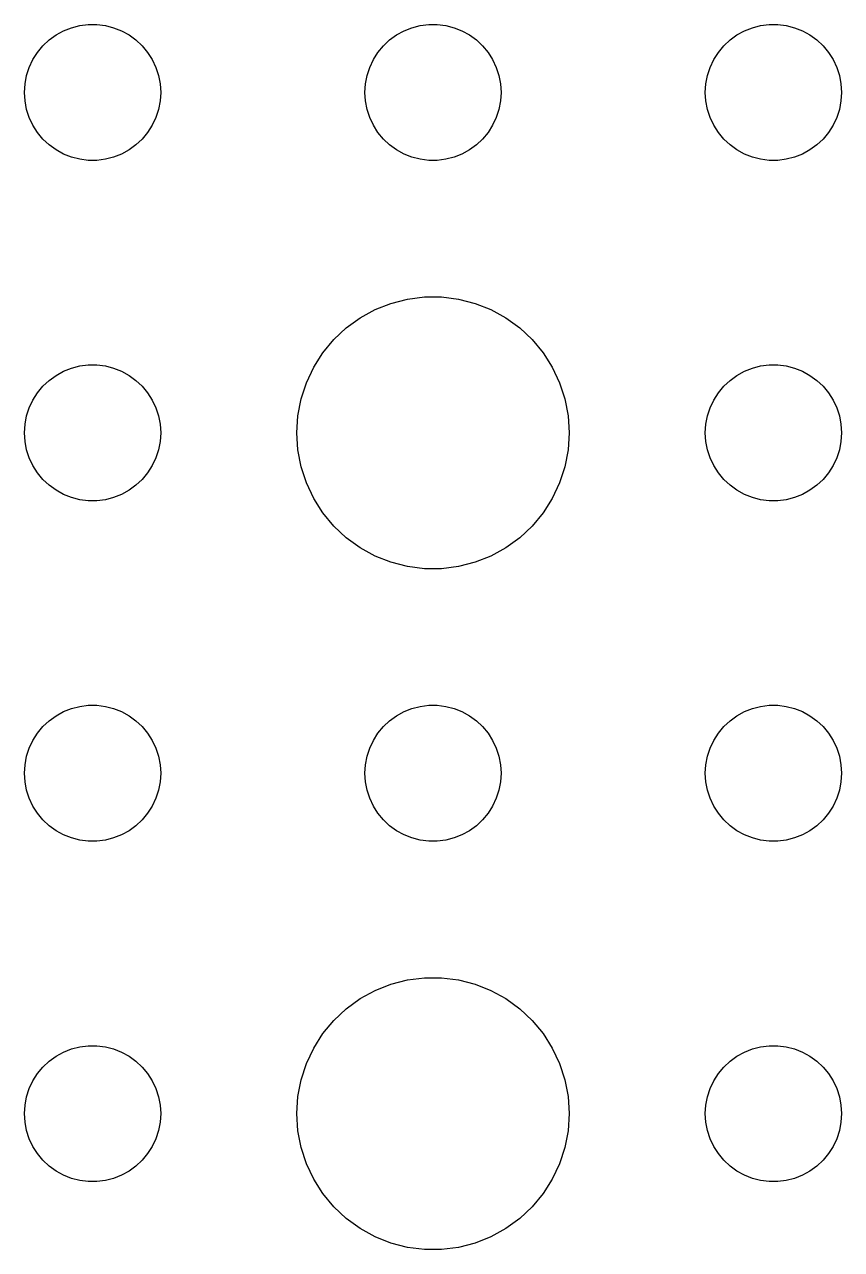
# Model space of a CAD drawing. Header units: metres. Extents: x -104 to 104, y -104 to 104.
# Drawn here: x -76.5 to -58.5, y -55.49 to -28.5 of the extents above; entities that cross this region are included whole.
import ezdxf

# ---------------------------------------------------------------- set-up
doc = ezdxf.new("R2010")
doc.units = ezdxf.units.M

msp = doc.modelspace()

# ---------------------------------------------------------------- linework, layer by layer
for p, q in [((-75.6387, -28.6427), (-75.4635, -28.5734)), ((-75.4635, -28.5734), (-75.2811, -28.5266)), ((-75.2811, -28.5266), (-75.0942, -28.503)), ((-75.0942, -28.503), (-74.9058, -28.503)), ((-74.9058, -28.503), (-74.7189, -28.5266)), ((-74.7189, -28.5266), (-74.5365, -28.5734)), ((-74.5365, -28.5734), (-74.3613, -28.6427)), ((-68.1387, -28.6427), (-67.9635, -28.5734)), ((-67.9635, -28.5734), (-67.7811, -28.5266)), ((-67.7811, -28.5266), (-67.5942, -28.503)), ((-67.5942, -28.503), (-67.4058, -28.503)), ((-67.4058, -28.503), (-67.2189, -28.5266)), ((-67.2189, -28.5266), (-67.0365, -28.5734)), ((-67.0365, -28.5734), (-66.8613, -28.6427)), ((-60.6387, -28.6427), (-60.4635, -28.5734)), ((-60.4635, -28.5734), (-60.2811, -28.5266)), ((-60.2811, -28.5266), (-60.0942, -28.503)), ((-60.0942, -28.503), (-59.9058, -28.503)), ((-59.9058, -28.503), (-59.7189, -28.5266)), ((-59.7189, -28.5266), (-59.5365, -28.5734)), ((-59.5365, -28.5734), (-59.3613, -28.6427)), ((-76.0934, -28.9732), (-75.9561, -28.8442)), ((-75.9561, -28.8442), (-75.8037, -28.7335)), ((-75.8037, -28.7335), (-75.6387, -28.6427)), ((-74.3613, -28.6427), (-74.1963, -28.7335)), ((-74.1963, -28.7335), (-74.0439, -28.8442)), ((-74.0439, -28.8442), (-73.9065, -28.9732)), ((-68.5934, -28.9732), (-68.4561, -28.8442)), ((-68.4561, -28.8442), (-68.3037, -28.7335)), ((-68.3037, -28.7335), (-68.1387, -28.6427)), ((-66.8613, -28.6427), (-66.6963, -28.7335)), ((-66.6963, -28.7335), (-66.5439, -28.8442)), ((-66.5439, -28.8442), (-66.4065, -28.9732)), ((-61.0934, -28.9732), (-60.9561, -28.8442)), ((-60.9561, -28.8442), (-60.8037, -28.7335)), ((-60.8037, -28.7335), (-60.6387, -28.6427)), ((-59.3613, -28.6427), (-59.1963, -28.7335)), ((-59.1963, -28.7335), (-59.0439, -28.8442)), ((-59.0439, -28.8442), (-58.9065, -28.9732)), ((-76.3145, -29.2774), (-76.2135, -29.1183)), ((-76.2135, -29.1183), (-76.0934, -28.9732)), ((-73.9065, -28.9732), (-73.7865, -29.1183)), ((-73.7865, -29.1183), (-73.6855, -29.2774)), ((-68.8145, -29.2774), (-68.7135, -29.1183)), ((-68.7135, -29.1183), (-68.5934, -28.9732)), ((-66.4065, -28.9732), (-66.2865, -29.1183)), ((-66.2865, -29.1183), (-66.1855, -29.2774)), ((-61.3145, -29.2774), (-61.2135, -29.1183)), ((-61.2135, -29.1183), (-61.0934, -28.9732)), ((-58.9065, -28.9732), (-58.7865, -29.1183)), ((-58.7865, -29.1183), (-58.6855, -29.2774)), ((-76.3947, -29.4478), (-76.3145, -29.2774)), ((-73.6855, -29.2774), (-73.6053, -29.4478)), ((-68.8947, -29.4478), (-68.8145, -29.2774)), ((-66.1855, -29.2774), (-66.1053, -29.4478)), ((-61.3947, -29.4478), (-61.3145, -29.2774)), ((-58.6855, -29.2774), (-58.6053, -29.4478)), ((-76.4882, -29.812), (-76.4529, -29.627)), ((-76.4529, -29.627), (-76.3947, -29.4478)), ((-73.6053, -29.4478), (-73.5471, -29.627)), ((-73.5471, -29.627), (-73.5118, -29.812)), ((-68.9882, -29.812), (-68.9529, -29.627)), ((-68.9529, -29.627), (-68.8947, -29.4478)), ((-66.1053, -29.4478), (-66.0471, -29.627)), ((-66.0471, -29.627), (-66.0118, -29.812)), ((-61.4882, -29.812), (-61.4529, -29.627)), ((-61.4529, -29.627), (-61.3947, -29.4478)), ((-58.6053, -29.4478), (-58.5471, -29.627)), ((-58.5471, -29.627), (-58.5118, -29.812)), ((-76.5, -30), (-76.4882, -29.812)), ((-73.5118, -29.812), (-73.5, -30)), ((-69, -30), (-68.9882, -29.812)), ((-66.0118, -29.812), (-66, -30)), ((-61.5, -30), (-61.4882, -29.812)), ((-58.5118, -29.812), (-58.5, -30)), ((-76.4882, -30.188), (-76.5, -30)), ((-76.4529, -30.373), (-76.4882, -30.188)), ((-73.5118, -30.188), (-73.5471, -30.373)), ((-73.5, -30), (-73.5118, -30.188)), ((-68.9882, -30.188), (-69, -30)), ((-68.9529, -30.373), (-68.9882, -30.188)), ((-66.0118, -30.188), (-66.0471, -30.373)), ((-66, -30), (-66.0118, -30.188)), ((-61.4882, -30.188), (-61.5, -30)), ((-61.4529, -30.373), (-61.4882, -30.188)), ((-58.5118, -30.188), (-58.5471, -30.373)), ((-58.5, -30), (-58.5118, -30.188)), ((-76.3947, -30.5522), (-76.4529, -30.373)), ((-73.5471, -30.373), (-73.6053, -30.5522)), ((-68.8947, -30.5522), (-68.9529, -30.373)), ((-66.0471, -30.373), (-66.1053, -30.5522)), ((-61.3947, -30.5522), (-61.4529, -30.373)), ((-58.5471, -30.373), (-58.6053, -30.5522)), ((-76.3145, -30.7226), (-76.3947, -30.5522)), ((-76.2135, -30.8817), (-76.3145, -30.7226)), ((-73.6855, -30.7226), (-73.7865, -30.8817)), ((-73.6053, -30.5522), (-73.6855, -30.7226)), ((-68.8145, -30.7226), (-68.8947, -30.5522)), ((-68.7135, -30.8817), (-68.8145, -30.7226)), ((-66.1855, -30.7226), (-66.2865, -30.8817)), ((-66.1053, -30.5522), (-66.1855, -30.7226)), ((-61.3145, -30.7226), (-61.3947, -30.5522)), ((-61.2135, -30.8817), (-61.3145, -30.7226)), ((-58.6855, -30.7226), (-58.7865, -30.8817)), ((-58.6053, -30.5522), (-58.6855, -30.7226)), ((-76.0934, -31.0268), (-76.2135, -30.8817)), ((-75.9561, -31.1558), (-76.0934, -31.0268)), ((-73.9065, -31.0268), (-74.0439, -31.1558)), ((-73.7865, -30.8817), (-73.9065, -31.0268)), ((-68.5934, -31.0268), (-68.7135, -30.8817)), ((-68.4561, -31.1558), (-68.5934, -31.0268)), ((-66.4065, -31.0268), (-66.5439, -31.1558)), ((-66.2865, -30.8817), (-66.4065, -31.0268)), ((-61.0934, -31.0268), (-61.2135, -30.8817)), ((-60.9561, -31.1558), (-61.0934, -31.0268)), ((-58.9065, -31.0268), (-59.0439, -31.1558)), ((-58.7865, -30.8817), (-58.9065, -31.0268)), ((-75.8037, -31.2665), (-75.9561, -31.1558)), ((-75.6387, -31.3572), (-75.8037, -31.2665)), ((-74.1963, -31.2665), (-74.3613, -31.3572)), ((-74.0439, -31.1558), (-74.1963, -31.2665)), ((-68.3037, -31.2665), (-68.4561, -31.1558)), ((-68.1387, -31.3572), (-68.3037, -31.2665)), ((-66.6963, -31.2665), (-66.8613, -31.3572)), ((-66.5439, -31.1558), (-66.6963, -31.2665)), ((-60.8037, -31.2665), (-60.9561, -31.1558)), ((-60.6387, -31.3572), (-60.8037, -31.2665)), ((-59.1963, -31.2665), (-59.3613, -31.3572)), ((-59.0439, -31.1558), (-59.1963, -31.2665)), ((-75.4635, -31.4266), (-75.6387, -31.3572)), ((-75.2811, -31.4734), (-75.4635, -31.4266)), ((-75.0942, -31.497), (-75.2811, -31.4734)), ((-74.9058, -31.497), (-75.0942, -31.497)), ((-74.7189, -31.4734), (-74.9058, -31.497)), ((-74.5365, -31.4266), (-74.7189, -31.4734)), ((-74.3613, -31.3572), (-74.5365, -31.4266)), ((-67.9635, -31.4266), (-68.1387, -31.3572)), ((-67.7811, -31.4734), (-67.9635, -31.4266)), ((-67.5942, -31.497), (-67.7811, -31.4734)), ((-67.4058, -31.497), (-67.5942, -31.497)), ((-67.2189, -31.4734), (-67.4058, -31.497)), ((-67.0365, -31.4266), (-67.2189, -31.4734)), ((-66.8613, -31.3572), (-67.0365, -31.4266)), ((-60.4635, -31.4266), (-60.6387, -31.3572)), ((-60.2811, -31.4734), (-60.4635, -31.4266)), ((-60.0942, -31.497), (-60.2811, -31.4734)), ((-59.9058, -31.497), (-60.0942, -31.497)), ((-59.7189, -31.4734), (-59.9058, -31.497)), ((-59.5365, -31.4266), (-59.7189, -31.4734)), ((-59.3613, -31.3572), (-59.5365, -31.4266)), ((-68.0621, -34.5531), (-67.6884, -34.5059)), ((-67.6884, -34.5059), (-67.3116, -34.5059)), ((-67.3116, -34.5059), (-66.9379, -34.5531)), ((-69.1075, -34.967), (-68.7773, -34.7855)), ((-68.7773, -34.7855), (-68.427, -34.6468)), ((-68.427, -34.6468), (-68.0621, -34.5531)), ((-66.9379, -34.5531), (-66.573, -34.6468)), ((-66.573, -34.6468), (-66.2227, -34.7855)), ((-66.2227, -34.7855), (-65.8925, -34.967)), ((-69.4123, -35.1885), (-69.1075, -34.967)), ((-65.8925, -34.967), (-65.5877, -35.1885)), ((-69.6869, -35.4464), (-69.4123, -35.1885)), ((-65.5877, -35.1885), (-65.3131, -35.4464)), ((-69.927, -35.7366), (-69.6869, -35.4464)), ((-65.3131, -35.4464), (-65.073, -35.7366)), ((-70.1289, -36.0547), (-69.927, -35.7366)), ((-65.073, -35.7366), (-64.8711, -36.0547)), ((-75.8037, -36.2335), (-75.6387, -36.1428)), ((-75.6387, -36.1428), (-75.4635, -36.0734)), ((-75.4635, -36.0734), (-75.2811, -36.0266)), ((-75.2811, -36.0266), (-75.0942, -36.003)), ((-75.0942, -36.003), (-74.9058, -36.003)), ((-74.9058, -36.003), (-74.7189, -36.0266)), ((-74.7189, -36.0266), (-74.5365, -36.0734)), ((-74.5365, -36.0734), (-74.3613, -36.1428)), ((-74.3613, -36.1428), (-74.1963, -36.2335)), ((-70.2893, -36.3956), (-70.1289, -36.0547)), ((-64.8711, -36.0547), (-64.7107, -36.3956)), ((-60.8037, -36.2335), (-60.6387, -36.1428)), ((-60.6387, -36.1428), (-60.4635, -36.0734)), ((-60.4635, -36.0734), (-60.2811, -36.0266)), ((-60.2811, -36.0266), (-60.0942, -36.003)), ((-60.0942, -36.003), (-59.9058, -36.003)), ((-59.9058, -36.003), (-59.7189, -36.0266)), ((-59.7189, -36.0266), (-59.5365, -36.0734)), ((-59.5365, -36.0734), (-59.3613, -36.1428)), ((-59.3613, -36.1428), (-59.1963, -36.2335)), ((-76.0934, -36.4732), (-75.9561, -36.3442)), ((-75.9561, -36.3442), (-75.8037, -36.2335)), ((-74.1963, -36.2335), (-74.0439, -36.3442)), ((-74.0439, -36.3442), (-73.9065, -36.4732)), ((-70.4057, -36.7539), (-70.2893, -36.3956)), ((-64.7107, -36.3956), (-64.5943, -36.7539)), ((-61.0934, -36.4732), (-60.9561, -36.3442)), ((-60.9561, -36.3442), (-60.8037, -36.2335)), ((-59.1963, -36.2335), (-59.0439, -36.3442)), ((-59.0439, -36.3442), (-58.9065, -36.4732)), ((-76.3145, -36.7774), (-76.2135, -36.6183)), ((-76.2135, -36.6183), (-76.0934, -36.4732)), ((-73.9065, -36.4732), (-73.7865, -36.6183)), ((-73.7865, -36.6183), (-73.6855, -36.7774)), ((-61.3145, -36.7774), (-61.2135, -36.6183)), ((-61.2135, -36.6183), (-61.0934, -36.4732)), ((-58.9065, -36.4732), (-58.7865, -36.6183)), ((-58.7865, -36.6183), (-58.6855, -36.7774)), ((-76.4529, -37.127), (-76.3947, -36.9478)), ((-76.3947, -36.9478), (-76.3145, -36.7774)), ((-73.6855, -36.7774), (-73.6053, -36.9478)), ((-73.6053, -36.9478), (-73.5471, -37.127)), ((-70.4763, -37.124), (-70.4057, -36.7539)), ((-64.5943, -36.7539), (-64.5237, -37.124)), ((-61.4529, -37.127), (-61.3947, -36.9478)), ((-61.3947, -36.9478), (-61.3145, -36.7774)), ((-58.6855, -36.7774), (-58.6053, -36.9478)), ((-58.6053, -36.9478), (-58.5471, -37.127)), ((-76.4882, -37.312), (-76.4529, -37.127)), ((-73.5471, -37.127), (-73.5118, -37.312)), ((-70.5, -37.5), (-70.4763, -37.124)), ((-64.5237, -37.124), (-64.5, -37.5)), ((-61.4882, -37.312), (-61.4529, -37.127)), ((-58.5471, -37.127), (-58.5118, -37.312)), ((-76.5, -37.5), (-76.4882, -37.312)), ((-76.4882, -37.688), (-76.5, -37.5)), ((-73.5118, -37.312), (-73.5, -37.5)), ((-73.5, -37.5), (-73.5118, -37.688)), ((-70.4763, -37.876), (-70.5, -37.5)), ((-64.5, -37.5), (-64.5237, -37.876)), ((-61.5, -37.5), (-61.4882, -37.312)), ((-61.4882, -37.688), (-61.5, -37.5)), ((-58.5118, -37.312), (-58.5, -37.5)), ((-58.5, -37.5), (-58.5118, -37.688)), ((-76.4529, -37.873), (-76.4882, -37.688)), ((-73.5118, -37.688), (-73.5471, -37.873)), ((-61.4529, -37.873), (-61.4882, -37.688)), ((-58.5118, -37.688), (-58.5471, -37.873)), ((-76.3947, -38.0522), (-76.4529, -37.873)), ((-76.3145, -38.2226), (-76.3947, -38.0522)), ((-73.6053, -38.0522), (-73.6855, -38.2226)), ((-73.5471, -37.873), (-73.6053, -38.0522)), ((-70.4057, -38.2461), (-70.4763, -37.876)), ((-64.5237, -37.876), (-64.5943, -38.2461)), ((-61.3947, -38.0522), (-61.4529, -37.873)), ((-61.3145, -38.2226), (-61.3947, -38.0522)), ((-58.6053, -38.0522), (-58.6855, -38.2226)), ((-58.5471, -37.873), (-58.6053, -38.0522)), ((-76.2135, -38.3817), (-76.3145, -38.2226)), ((-73.6855, -38.2226), (-73.7865, -38.3817)), ((-70.2893, -38.6044), (-70.4057, -38.2461)), ((-64.5943, -38.2461), (-64.7107, -38.6044)), ((-61.2135, -38.3817), (-61.3145, -38.2226)), ((-58.6855, -38.2226), (-58.7865, -38.3817)), ((-76.0934, -38.5268), (-76.2135, -38.3817)), ((-75.9561, -38.6558), (-76.0934, -38.5268)), ((-73.9065, -38.5268), (-74.0439, -38.6558)), ((-73.7865, -38.3817), (-73.9065, -38.5268)), ((-61.0934, -38.5268), (-61.2135, -38.3817)), ((-60.9561, -38.6558), (-61.0934, -38.5268)), ((-58.9065, -38.5268), (-59.0439, -38.6558)), ((-58.7865, -38.3817), (-58.9065, -38.5268)), ((-75.8037, -38.7665), (-75.9561, -38.6558)), ((-75.6387, -38.8572), (-75.8037, -38.7665)), ((-75.4635, -38.9266), (-75.6387, -38.8572)), ((-74.3613, -38.8572), (-74.5365, -38.9266)), ((-74.1963, -38.7665), (-74.3613, -38.8572)), ((-74.0439, -38.6558), (-74.1963, -38.7665)), ((-70.1289, -38.9453), (-70.2893, -38.6044)), ((-64.7107, -38.6044), (-64.8711, -38.9453)), ((-60.8037, -38.7665), (-60.9561, -38.6558)), ((-60.6387, -38.8572), (-60.8037, -38.7665)), ((-60.4635, -38.9266), (-60.6387, -38.8572)), ((-59.3613, -38.8572), (-59.5365, -38.9266)), ((-59.1963, -38.7665), (-59.3613, -38.8572)), ((-59.0439, -38.6558), (-59.1963, -38.7665)), ((-75.2811, -38.9734), (-75.4635, -38.9266)), ((-75.0942, -38.997), (-75.2811, -38.9734)), ((-74.9058, -38.997), (-75.0942, -38.997)), ((-74.7189, -38.9734), (-74.9058, -38.997)), ((-74.5365, -38.9266), (-74.7189, -38.9734)), ((-69.927, -39.2634), (-70.1289, -38.9453)), ((-64.8711, -38.9453), (-65.073, -39.2634)), ((-60.2811, -38.9734), (-60.4635, -38.9266)), ((-60.0942, -38.997), (-60.2811, -38.9734)), ((-59.9058, -38.997), (-60.0942, -38.997)), ((-59.7189, -38.9734), (-59.9058, -38.997)), ((-59.5365, -38.9266), (-59.7189, -38.9734)), ((-69.6869, -39.5536), (-69.927, -39.2634)), ((-65.073, -39.2634), (-65.3131, -39.5536)), ((-69.4123, -39.8115), (-69.6869, -39.5536)), ((-65.3131, -39.5536), (-65.5877, -39.8115)), ((-69.1075, -40.033), (-69.4123, -39.8115)), ((-65.5877, -39.8115), (-65.8925, -40.033)), ((-68.7773, -40.2145), (-69.1075, -40.033)), ((-68.427, -40.3532), (-68.7773, -40.2145)), ((-66.2227, -40.2145), (-66.573, -40.3532)), ((-65.8925, -40.033), (-66.2227, -40.2145)), ((-68.0621, -40.4469), (-68.427, -40.3532)), ((-67.6884, -40.4941), (-68.0621, -40.4469)), ((-66.9379, -40.4469), (-67.3116, -40.4941)), ((-66.573, -40.3532), (-66.9379, -40.4469)), ((-67.3116, -40.4941), (-67.6884, -40.4941)), ((-75.8037, -43.7335), (-75.6387, -43.6428)), ((-75.6387, -43.6428), (-75.4635, -43.5734)), ((-75.4635, -43.5734), (-75.2811, -43.5266)), ((-75.2811, -43.5266), (-75.0942, -43.503)), ((-75.0942, -43.503), (-74.9058, -43.503)), ((-74.9058, -43.503), (-74.7189, -43.5266)), ((-74.7189, -43.5266), (-74.5365, -43.5734)), ((-74.5365, -43.5734), (-74.3613, -43.6428)), ((-74.3613, -43.6428), (-74.1963, -43.7335)), ((-68.3037, -43.7335), (-68.1387, -43.6428)), ((-68.1387, -43.6428), (-67.9635, -43.5734)), ((-67.9635, -43.5734), (-67.7811, -43.5266)), ((-67.7811, -43.5266), (-67.5942, -43.503)), ((-67.5942, -43.503), (-67.4058, -43.503)), ((-67.4058, -43.503), (-67.2189, -43.5266)), ((-67.2189, -43.5266), (-67.0365, -43.5734)), ((-67.0365, -43.5734), (-66.8613, -43.6428)), ((-66.8613, -43.6428), (-66.6963, -43.7335)), ((-60.8037, -43.7335), (-60.6387, -43.6428)), ((-60.6387, -43.6428), (-60.4635, -43.5734)), ((-60.4635, -43.5734), (-60.2811, -43.5266)), ((-60.2811, -43.5266), (-60.0942, -43.503)), ((-60.0942, -43.503), (-59.9058, -43.503)), ((-59.9058, -43.503), (-59.7189, -43.5266)), ((-59.7189, -43.5266), (-59.5365, -43.5734)), ((-59.5365, -43.5734), (-59.3613, -43.6428)), ((-59.3613, -43.6428), (-59.1963, -43.7335)), ((-76.2135, -44.1183), (-76.0934, -43.9732)), ((-76.0934, -43.9732), (-75.9561, -43.8442)), ((-75.9561, -43.8442), (-75.8037, -43.7335)), ((-74.1963, -43.7335), (-74.0439, -43.8442)), ((-74.0439, -43.8442), (-73.9065, -43.9732)), ((-73.9065, -43.9732), (-73.7865, -44.1183)), ((-68.7135, -44.1183), (-68.5934, -43.9732)), ((-68.5934, -43.9732), (-68.4561, -43.8442)), ((-68.4561, -43.8442), (-68.3037, -43.7335)), ((-66.6963, -43.7335), (-66.5439, -43.8442)), ((-66.5439, -43.8442), (-66.4065, -43.9732)), ((-66.4065, -43.9732), (-66.2865, -44.1183)), ((-61.2135, -44.1183), (-61.0934, -43.9732)), ((-61.0934, -43.9732), (-60.9561, -43.8442)), ((-60.9561, -43.8442), (-60.8037, -43.7335)), ((-59.1963, -43.7335), (-59.0439, -43.8442)), ((-59.0439, -43.8442), (-58.9065, -43.9732)), ((-58.9065, -43.9732), (-58.7865, -44.1183)), ((-76.3145, -44.2774), (-76.2135, -44.1183)), ((-73.7865, -44.1183), (-73.6855, -44.2774)), ((-68.8145, -44.2774), (-68.7135, -44.1183)), ((-66.2865, -44.1183), (-66.1855, -44.2774)), ((-61.3145, -44.2774), (-61.2135, -44.1183)), ((-58.7865, -44.1183), (-58.6855, -44.2774)), ((-76.4529, -44.627), (-76.3947, -44.4478)), ((-76.3947, -44.4478), (-76.3145, -44.2774)), ((-73.6855, -44.2774), (-73.6053, -44.4478)), ((-73.6053, -44.4478), (-73.5471, -44.627)), ((-68.9529, -44.627), (-68.8947, -44.4478)), ((-68.8947, -44.4478), (-68.8145, -44.2774)), ((-66.1855, -44.2774), (-66.1053, -44.4478)), ((-66.1053, -44.4478), (-66.0471, -44.627)), ((-61.4529, -44.627), (-61.3947, -44.4478)), ((-61.3947, -44.4478), (-61.3145, -44.2774)), ((-58.6855, -44.2774), (-58.6053, -44.4478)), ((-58.6053, -44.4478), (-58.5471, -44.627)), ((-76.4882, -44.812), (-76.4529, -44.627)), ((-73.5471, -44.627), (-73.5118, -44.812)), ((-68.9882, -44.812), (-68.9529, -44.627)), ((-66.0471, -44.627), (-66.0118, -44.812)), ((-61.4882, -44.812), (-61.4529, -44.627)), ((-58.5471, -44.627), (-58.5118, -44.812)), ((-76.5, -45), (-76.4882, -44.812)), ((-76.4882, -45.188), (-76.5, -45)), ((-73.5118, -44.812), (-73.5, -45)), ((-73.5, -45), (-73.5118, -45.188)), ((-69, -45), (-68.9882, -44.812)), ((-68.9882, -45.188), (-69, -45)), ((-66.0118, -44.812), (-66, -45)), ((-66, -45), (-66.0118, -45.188)), ((-61.5, -45), (-61.4882, -44.812)), ((-61.4882, -45.188), (-61.5, -45)), ((-58.5118, -44.812), (-58.5, -45)), ((-58.5, -45), (-58.5118, -45.188)), ((-76.4529, -45.373), (-76.4882, -45.188)), ((-73.5118, -45.188), (-73.5471, -45.373)), ((-68.9529, -45.373), (-68.9882, -45.188)), ((-66.0118, -45.188), (-66.0471, -45.373)), ((-61.4529, -45.373), (-61.4882, -45.188)), ((-58.5118, -45.188), (-58.5471, -45.373)), ((-76.3947, -45.5522), (-76.4529, -45.373)), ((-76.3145, -45.7226), (-76.3947, -45.5522)), ((-73.6053, -45.5522), (-73.6855, -45.7226)), ((-73.5471, -45.373), (-73.6053, -45.5522)), ((-68.8947, -45.5522), (-68.9529, -45.373)), ((-68.8145, -45.7226), (-68.8947, -45.5522)), ((-66.1053, -45.5522), (-66.1855, -45.7226)), ((-66.0471, -45.373), (-66.1053, -45.5522)), ((-61.3947, -45.5522), (-61.4529, -45.373)), ((-61.3145, -45.7226), (-61.3947, -45.5522)), ((-58.6053, -45.5522), (-58.6855, -45.7226)), ((-58.5471, -45.373), (-58.6053, -45.5522)), ((-76.2135, -45.8817), (-76.3145, -45.7226)), ((-76.0934, -46.0268), (-76.2135, -45.8817)), ((-73.7865, -45.8817), (-73.9065, -46.0268)), ((-73.6855, -45.7226), (-73.7865, -45.8817)), ((-68.7135, -45.8817), (-68.8145, -45.7226)), ((-68.5934, -46.0268), (-68.7135, -45.8817)), ((-66.2865, -45.8817), (-66.4065, -46.0268)), ((-66.1855, -45.7226), (-66.2865, -45.8817)), ((-61.2135, -45.8817), (-61.3145, -45.7226)), ((-61.0934, -46.0268), (-61.2135, -45.8817)), ((-58.7865, -45.8817), (-58.9065, -46.0268)), ((-58.6855, -45.7226), (-58.7865, -45.8817)), ((-75.9561, -46.1558), (-76.0934, -46.0268)), ((-73.9065, -46.0268), (-74.0439, -46.1558)), ((-68.4561, -46.1558), (-68.5934, -46.0268)), ((-66.4065, -46.0268), (-66.5439, -46.1558)), ((-60.9561, -46.1558), (-61.0934, -46.0268)), ((-58.9065, -46.0268), (-59.0439, -46.1558)), ((-75.8037, -46.2665), (-75.9561, -46.1558)), ((-75.6387, -46.3572), (-75.8037, -46.2665)), ((-75.4635, -46.4266), (-75.6387, -46.3572)), ((-74.3613, -46.3572), (-74.5365, -46.4266)), ((-74.1963, -46.2665), (-74.3613, -46.3572)), ((-74.0439, -46.1558), (-74.1963, -46.2665)), ((-68.3037, -46.2665), (-68.4561, -46.1558)), ((-68.1387, -46.3572), (-68.3037, -46.2665)), ((-67.9635, -46.4266), (-68.1387, -46.3572)), ((-66.8613, -46.3572), (-67.0365, -46.4266)), ((-66.6963, -46.2665), (-66.8613, -46.3572)), ((-66.5439, -46.1558), (-66.6963, -46.2665)), ((-60.8037, -46.2665), (-60.9561, -46.1558)), ((-60.6387, -46.3572), (-60.8037, -46.2665)), ((-60.4635, -46.4266), (-60.6387, -46.3572)), ((-59.3613, -46.3572), (-59.5365, -46.4266)), ((-59.1963, -46.2665), (-59.3613, -46.3572)), ((-59.0439, -46.1558), (-59.1963, -46.2665)), ((-75.2811, -46.4734), (-75.4635, -46.4266)), ((-75.0942, -46.497), (-75.2811, -46.4734)), ((-74.9058, -46.497), (-75.0942, -46.497)), ((-74.7189, -46.4734), (-74.9058, -46.497)), ((-74.5365, -46.4266), (-74.7189, -46.4734)), ((-67.7811, -46.4734), (-67.9635, -46.4266)), ((-67.5942, -46.497), (-67.7811, -46.4734)), ((-67.4058, -46.497), (-67.5942, -46.497)), ((-67.2189, -46.4734), (-67.4058, -46.497)), ((-67.0365, -46.4266), (-67.2189, -46.4734)), ((-60.2811, -46.4734), (-60.4635, -46.4266)), ((-60.0942, -46.497), (-60.2811, -46.4734)), ((-59.9058, -46.497), (-60.0942, -46.497)), ((-59.7189, -46.4734), (-59.9058, -46.497)), ((-59.5365, -46.4266), (-59.7189, -46.4734)), ((-68.7773, -49.7855), (-68.427, -49.6468)), ((-68.427, -49.6468), (-68.0621, -49.5531)), ((-68.0621, -49.5531), (-67.6884, -49.5059)), ((-67.6884, -49.5059), (-67.3116, -49.5059)), ((-67.3116, -49.5059), (-66.9379, -49.5531)), ((-66.9379, -49.5531), (-66.573, -49.6468)), ((-66.573, -49.6468), (-66.2227, -49.7855)), ((-69.1075, -49.967), (-68.7773, -49.7855)), ((-66.2227, -49.7855), (-65.8925, -49.967)), ((-69.6869, -50.4464), (-69.4123, -50.1885)), ((-69.4123, -50.1885), (-69.1075, -49.967)), ((-65.8925, -49.967), (-65.5877, -50.1885)), ((-65.5877, -50.1885), (-65.3131, -50.4464)), ((-69.927, -50.7366), (-69.6869, -50.4464)), ((-65.3131, -50.4464), (-65.073, -50.7366)), ((-70.1289, -51.0547), (-69.927, -50.7366)), ((-65.073, -50.7366), (-64.8711, -51.0547)), ((-75.2811, -51.0266), (-75.0942, -51.003)), ((-75.0942, -51.003), (-74.9058, -51.003)), ((-74.9058, -51.003), (-74.7189, -51.0266)), ((-60.2811, -51.0266), (-60.0942, -51.003)), ((-60.0942, -51.003), (-59.9058, -51.003)), ((-59.9058, -51.003), (-59.7189, -51.0266)), ((-75.9561, -51.3442), (-75.8037, -51.2335)), ((-75.8037, -51.2335), (-75.6387, -51.1428)), ((-75.6387, -51.1428), (-75.4635, -51.0734)), ((-75.4635, -51.0734), (-75.2811, -51.0266)), ((-74.7189, -51.0266), (-74.5365, -51.0734)), ((-74.5365, -51.0734), (-74.3613, -51.1428)), ((-74.3613, -51.1428), (-74.1963, -51.2335)), ((-74.1963, -51.2335), (-74.0439, -51.3442)), ((-70.2893, -51.3956), (-70.1289, -51.0547)), ((-64.8711, -51.0547), (-64.7107, -51.3956)), ((-60.9561, -51.3442), (-60.8037, -51.2335)), ((-60.8037, -51.2335), (-60.6387, -51.1428)), ((-60.6387, -51.1428), (-60.4635, -51.0734)), ((-60.4635, -51.0734), (-60.2811, -51.0266)), ((-59.7189, -51.0266), (-59.5365, -51.0734)), ((-59.5365, -51.0734), (-59.3613, -51.1428)), ((-59.3613, -51.1428), (-59.1963, -51.2335)), ((-59.1963, -51.2335), (-59.0439, -51.3442)), ((-76.2135, -51.6183), (-76.0934, -51.4732)), ((-76.0934, -51.4732), (-75.9561, -51.3442)), ((-74.0439, -51.3442), (-73.9065, -51.4732)), ((-73.9065, -51.4732), (-73.7865, -51.6183)), ((-70.4057, -51.7539), (-70.2893, -51.3956)), ((-64.7107, -51.3956), (-64.5943, -51.7539)), ((-61.2135, -51.6183), (-61.0934, -51.4732)), ((-61.0934, -51.4732), (-60.9561, -51.3442)), ((-59.0439, -51.3442), (-58.9065, -51.4732)), ((-58.9065, -51.4732), (-58.7865, -51.6183)), ((-76.3947, -51.9478), (-76.3145, -51.7774)), ((-76.3145, -51.7774), (-76.2135, -51.6183)), ((-73.7865, -51.6183), (-73.6855, -51.7774)), ((-73.6855, -51.7774), (-73.6053, -51.9478)), ((-70.4763, -52.124), (-70.4057, -51.7539)), ((-64.5943, -51.7539), (-64.5237, -52.124)), ((-61.3947, -51.9478), (-61.3145, -51.7774)), ((-61.3145, -51.7774), (-61.2135, -51.6183)), ((-58.7865, -51.6183), (-58.6855, -51.7774)), ((-58.6855, -51.7774), (-58.6053, -51.9478)), ((-76.4529, -52.127), (-76.3947, -51.9478)), ((-73.6053, -51.9478), (-73.5471, -52.127)), ((-61.4529, -52.127), (-61.3947, -51.9478)), ((-58.6053, -51.9478), (-58.5471, -52.127)), ((-76.5, -52.5), (-76.4882, -52.312)), ((-76.4882, -52.312), (-76.4529, -52.127)), ((-73.5471, -52.127), (-73.5118, -52.312)), ((-73.5118, -52.312), (-73.5, -52.5)), ((-70.5, -52.5), (-70.4763, -52.124)), ((-64.5237, -52.124), (-64.5, -52.5)), ((-61.5, -52.5), (-61.4882, -52.312)), ((-61.4882, -52.312), (-61.4529, -52.127)), ((-58.5471, -52.127), (-58.5118, -52.312)), ((-58.5118, -52.312), (-58.5, -52.5)), ((-76.4882, -52.688), (-76.5, -52.5)), ((-73.5, -52.5), (-73.5118, -52.688)), ((-70.4763, -52.876), (-70.5, -52.5)), ((-64.5, -52.5), (-64.5237, -52.876)), ((-61.4882, -52.688), (-61.5, -52.5)), ((-58.5, -52.5), (-58.5118, -52.688)), ((-76.4529, -52.873), (-76.4882, -52.688)), ((-76.3947, -53.0522), (-76.4529, -52.873)), ((-73.5471, -52.873), (-73.6053, -53.0522)), ((-73.5118, -52.688), (-73.5471, -52.873)), ((-70.4057, -53.2461), (-70.4763, -52.876)), ((-64.5237, -52.876), (-64.5943, -53.2461)), ((-61.4529, -52.873), (-61.4882, -52.688)), ((-61.3947, -53.0522), (-61.4529, -52.873)), ((-58.5471, -52.873), (-58.6053, -53.0522)), ((-58.5118, -52.688), (-58.5471, -52.873)), ((-76.3145, -53.2226), (-76.3947, -53.0522)), ((-73.6053, -53.0522), (-73.6855, -53.2226)), ((-61.3145, -53.2226), (-61.3947, -53.0522)), ((-58.6053, -53.0522), (-58.6855, -53.2226)), ((-76.2135, -53.3817), (-76.3145, -53.2226)), ((-76.0934, -53.5268), (-76.2135, -53.3817)), ((-73.7865, -53.3817), (-73.9065, -53.5268)), ((-73.6855, -53.2226), (-73.7865, -53.3817)), ((-70.2893, -53.6044), (-70.4057, -53.2461)), ((-64.5943, -53.2461), (-64.7107, -53.6044)), ((-61.2135, -53.3817), (-61.3145, -53.2226)), ((-61.0934, -53.5268), (-61.2135, -53.3817)), ((-58.7865, -53.3817), (-58.9065, -53.5268)), ((-58.6855, -53.2226), (-58.7865, -53.3817)), ((-75.9561, -53.6558), (-76.0934, -53.5268)), ((-75.8037, -53.7665), (-75.9561, -53.6558)), ((-74.0439, -53.6558), (-74.1963, -53.7665)), ((-73.9065, -53.5268), (-74.0439, -53.6558)), ((-70.1289, -53.9453), (-70.2893, -53.6044)), ((-64.7107, -53.6044), (-64.8711, -53.9453)), ((-60.9561, -53.6558), (-61.0934, -53.5268)), ((-60.8037, -53.7665), (-60.9561, -53.6558)), ((-59.0439, -53.6558), (-59.1963, -53.7665)), ((-58.9065, -53.5268), (-59.0439, -53.6558)), ((-75.6387, -53.8572), (-75.8037, -53.7665)), ((-75.4635, -53.9266), (-75.6387, -53.8572)), ((-75.2811, -53.9734), (-75.4635, -53.9266)), ((-75.0942, -53.997), (-75.2811, -53.9734)), ((-74.7189, -53.9734), (-74.9058, -53.997)), ((-74.5365, -53.9266), (-74.7189, -53.9734)), ((-74.3613, -53.8572), (-74.5365, -53.9266)), ((-74.1963, -53.7665), (-74.3613, -53.8572)), ((-69.927, -54.2634), (-70.1289, -53.9453)), ((-64.8711, -53.9453), (-65.073, -54.2634)), ((-60.6387, -53.8572), (-60.8037, -53.7665)), ((-60.4635, -53.9266), (-60.6387, -53.8572)), ((-60.2811, -53.9734), (-60.4635, -53.9266)), ((-60.0942, -53.997), (-60.2811, -53.9734)), ((-59.7189, -53.9734), (-59.9058, -53.997)), ((-59.5365, -53.9266), (-59.7189, -53.9734)), ((-59.3613, -53.8572), (-59.5365, -53.9266)), ((-59.1963, -53.7665), (-59.3613, -53.8572)), ((-74.9058, -53.997), (-75.0942, -53.997)), ((-59.9058, -53.997), (-60.0942, -53.997)), ((-69.6869, -54.5536), (-69.927, -54.2634)), ((-65.073, -54.2634), (-65.3131, -54.5536)), ((-69.4123, -54.8115), (-69.6869, -54.5536)), ((-65.3131, -54.5536), (-65.5877, -54.8115)), ((-69.1075, -55.033), (-69.4123, -54.8115)), ((-68.7773, -55.2145), (-69.1075, -55.033)), ((-65.8925, -55.033), (-66.2227, -55.2145)), ((-65.5877, -54.8115), (-65.8925, -55.033)), ((-68.427, -55.3532), (-68.7773, -55.2145)), ((-66.2227, -55.2145), (-66.573, -55.3532)), ((-68.0621, -55.4469), (-68.427, -55.3532)), ((-67.6884, -55.4941), (-68.0621, -55.4469)), ((-67.3116, -55.4941), (-67.6884, -55.4941)), ((-66.9379, -55.4469), (-67.3116, -55.4941)), ((-66.573, -55.3532), (-66.9379, -55.4469))]:
    msp.add_line(p, q)

doc.saveas('drawing.dxf')
